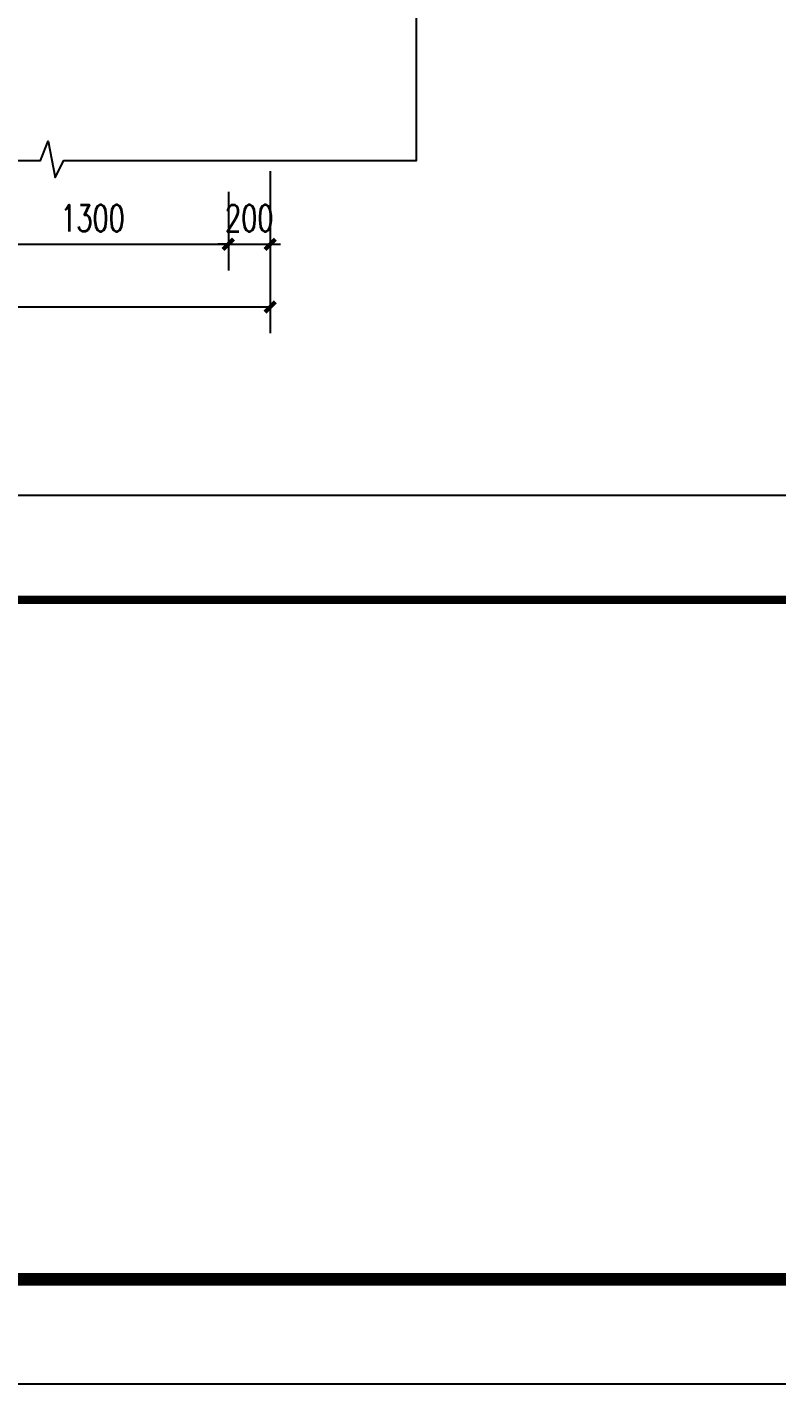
# Model space of a CAD drawing. Header units: millimetres. Extents: x 434053 to 1059003, y -2417481 to 936527.
# Drawn here: x 594688 to 598276, y -1807326 to -1800838 of the extents above; entities that cross this region are included whole.
import ezdxf

# ---------------------------------------------------------------- set-up
doc = ezdxf.new("R2010")
doc.units = ezdxf.units.MM
doc.header["$LTSCALE"] = 1000
doc.header["$MEASUREMENT"] = 0
doc.layers.get('Defpoints').update_dxf_attribs({"color": 6})
for name, color, linetype in [('A-ANNO-TTLB', 7, 'Continuous'), ('DIM_SYMB', 3, 'Continuous'), ('PUB_DIM', 83, 'Continuous')]:
    doc.layers.add(name, color=color, linetype=linetype)
doc.styles.add('_TCH_DIM_T3', font='SIMPLEX', dxfattribs={"width": 0.705882, "bigfont": 'GBCBIG'})
doc.dimstyles.new('_TCH_ARCH&&50', dxfattribs={"dimtxt": 127.5, "dimasz": 50, "dimexe": 125, "dimexo": 150, "dimgap": 61.25, "dimtad": 1, "dimdec": 0, "dimzin": 0, "dimdsep": 46, "dimtxsty": '_TCH_DIM_T3', "dimblk": 'ARCHTICK', "dimcen": 0.09, "dimclrt": 7, "dimazin": 2, "dimtfac": 1, "dimtdec": 0, "dimtix": 1, "dimtmove": 2, "dimatfit": 3, "dimfxl": 1, "dimtolj": 1, "dimtzin": 0, "dimarcsym": 0})

# ---------------------------------------------------------------- blocks, each defined once
blk = doc.blocks.new('A$C1A944FEE')
blk.add_line((0, 500), (9550, 500))
blk.add_lwpolyline([(0, 11820), (9550, 11820), (9550, 0), (0, 0)], close=True)
blk = doc.blocks.new('_ArchTick')
at = {"color": 0, "linetype": 'ByBlock', "const_width": 0.4}
blk.add_lwpolyline([(-0.5, -0.5), (0.5, 0.5)], dxfattribs=at)
blk = doc.blocks.new('*D2412')
at = {"layer": 'Defpoints', "color": 0, "transparency": 16777216}
for p in [(2750, 1700), (6800, 1700), (6800, 900)]:
    blk.add_point(p, dxfattribs=at)
at = {"layer": 'PUB_DIM', "color": 0, "lineweight": -2, "transparency": 16777216}
for p, q in [((2750, 1550), (2750, 775)), ((6800, 1550), (6800, 775)), ((2750, 900), (6800, 900))]:
    blk.add_line(p, q, dxfattribs=at)
at = {"layer": 'PUB_DIM', "color": 0, "lineweight": -2, "transparency": 16777216, "xscale": 50, "yscale": 50, "zscale": 50, "rotation": 180}
blk.add_blockref('_ArchTick', (2750, 900), dxfattribs=at)
at = {"layer": 'PUB_DIM', "color": 0, "lineweight": -2, "transparency": 16777216, "xscale": 50, "yscale": 50, "zscale": 50}
blk.add_blockref('_ArchTick', (6800, 900), dxfattribs=at)
at = {"layer": 'PUB_DIM', "color": 7, "transparency": 16777216, "insert": (4775, 1025), "char_height": 127.5, "attachment_point": 5, "style": '_TCH_DIM_T3'}
blk.add_mtext('\\A1;4050', dxfattribs=at)
blk = doc.blocks.new('*D2424')
at = {"layer": 'Defpoints', "color": 0, "transparency": 16777216}
for p in [(5300, 1600), (6600, 1600), (6600, 1200)]:
    blk.add_point(p, dxfattribs=at)
at = {"layer": 'PUB_DIM', "color": 0, "lineweight": -2, "transparency": 16777216}
for p, q in [((5300, 1450), (5300, 1075)), ((6600, 1450), (6600, 1075)), ((5300, 1200), (6600, 1200))]:
    blk.add_line(p, q, dxfattribs=at)
at = {"layer": 'PUB_DIM', "color": 0, "lineweight": -2, "transparency": 16777216, "xscale": 50, "yscale": 50, "zscale": 50, "rotation": 180}
blk.add_blockref('_ArchTick', (5300, 1200), dxfattribs=at)
at = {"layer": 'PUB_DIM', "color": 0, "lineweight": -2, "transparency": 16777216, "xscale": 50, "yscale": 50, "zscale": 50}
blk.add_blockref('_ArchTick', (6600, 1200), dxfattribs=at)
at = {"layer": 'PUB_DIM', "color": 7, "transparency": 16777216, "insert": (5950, 1325), "char_height": 127.5, "attachment_point": 5, "style": '_TCH_DIM_T3'}
blk.add_mtext('\\A1;1300', dxfattribs=at)
blk = doc.blocks.new('*D2425')
at = {"layer": 'Defpoints', "color": 0, "transparency": 16777216}
for p in [(6600, 1600), (6800, 1600), (6800, 1200)]:
    blk.add_point(p, dxfattribs=at)
at = {"layer": 'PUB_DIM', "color": 0, "lineweight": -2, "transparency": 16777216}
for p, q in [((6600, 1450), (6600, 1075)), ((6800, 1450), (6800, 1075)), ((6600, 1200), (6550, 1200)), ((6600, 1200), (6800, 1200)), ((6800, 1200), (6850, 1200))]:
    blk.add_line(p, q, dxfattribs=at)
at = {"layer": 'PUB_DIM', "color": 0, "lineweight": -2, "transparency": 16777216, "xscale": 50, "yscale": 50, "zscale": 50}
blk.add_blockref('_ArchTick', (6600, 1200), dxfattribs=at)
at = {"layer": 'PUB_DIM', "color": 0, "lineweight": -2, "transparency": 16777216, "xscale": 50, "yscale": 50, "zscale": 50, "rotation": 180}
blk.add_blockref('_ArchTick', (6800, 1200), dxfattribs=at)
at = {"layer": 'PUB_DIM', "color": 7, "transparency": 16777216, "insert": (6700, 1325), "char_height": 127.5, "attachment_point": 5, "style": '_TCH_DIM_T3'}
blk.add_mtext('\\A1;200', dxfattribs=at)
blk = doc.blocks.new('asdfgafgA$C15443CC7')
at = {"const_width": 120}
blk.add_lwpolyline([(198600, 82876), (198600, 33798)], dxfattribs=at)
at = {"layer": 'A-ANNO-TTLB'}
blk.add_lwpolyline([(52200, 0), (209850, 0), (209850, 89100), (52200, 89100)], close=True, dxfattribs=at)
at = {"layer": 'A-ANNO-TTLB', "const_width": 180}
blk.add_lwpolyline([(55950, 1500), (208350, 1500), (208350, 87600), (55950, 87600)], close=True, dxfattribs=at)
blk = doc.blocks.new('asdfadfsdhg')
at = {"xscale": 0.3333333333333333, "yscale": 0.3333333333333333, "zscale": 0.3333333333333333, "rotation": 270}
blk.add_blockref('asdfgafgA$C15443CC7', (0, 69950), dxfattribs=at)
blk = doc.blocks.new('A$C2FA77C9D')
at = {"layer": 'DIM_SYMB'}
blk.add_lwpolyline([(7500, 9900), (5813.4, 9900), (5775.2, 9795), (5738.2, 10005), (5700.9, 9900), (1600, 9900), (1600, 7780.9), (1530.8, 7742.7), (1650.7, 7705.7), (1600, 7668.4), (1600, 1600), (5700.9, 1600), (5738.2, 1693.7), (5770.8, 1519), (5813.4, 1600), (7500, 1600), (7500, 7668.4), (7595, 7705.7), (7421.8, 7742.7), (7500, 7780.9), (7500, 9900)], dxfattribs=at)
at = {"layer": 'PUB_DIM'}
for p1, p2, distance, picture, middle in [((2750, 1700), (6800, 1700), -800, '*D2412', (4775, 1025)), ((5300, 1600), (6600, 1600), -400, '*D2424', (5950, 1325)), ((6600, 1600), (6800, 1600), -400, '*D2425', (6700, 1325))]:
    dim = blk.add_aligned_dim(p1=p1, p2=p2, distance=distance, dimstyle='_TCH_ARCH&&50', dxfattribs=at)
    dim.commit()
    dim.dimension.update_dxf_attribs({"geometry": picture, "text_midpoint": middle})

msp = doc.modelspace()

# ---------------------------------------------------------------- block references
for name, p in [('asdfadfsdhg', (578800.9, -1807326.3)), ('A$C1A944FEE', (588850.9, -1803576.3)), ('A$C2FA77C9D', (589050.9, -1803076.3))]:
    msp.add_blockref(name, p)

doc.saveas('drawing.dxf')
